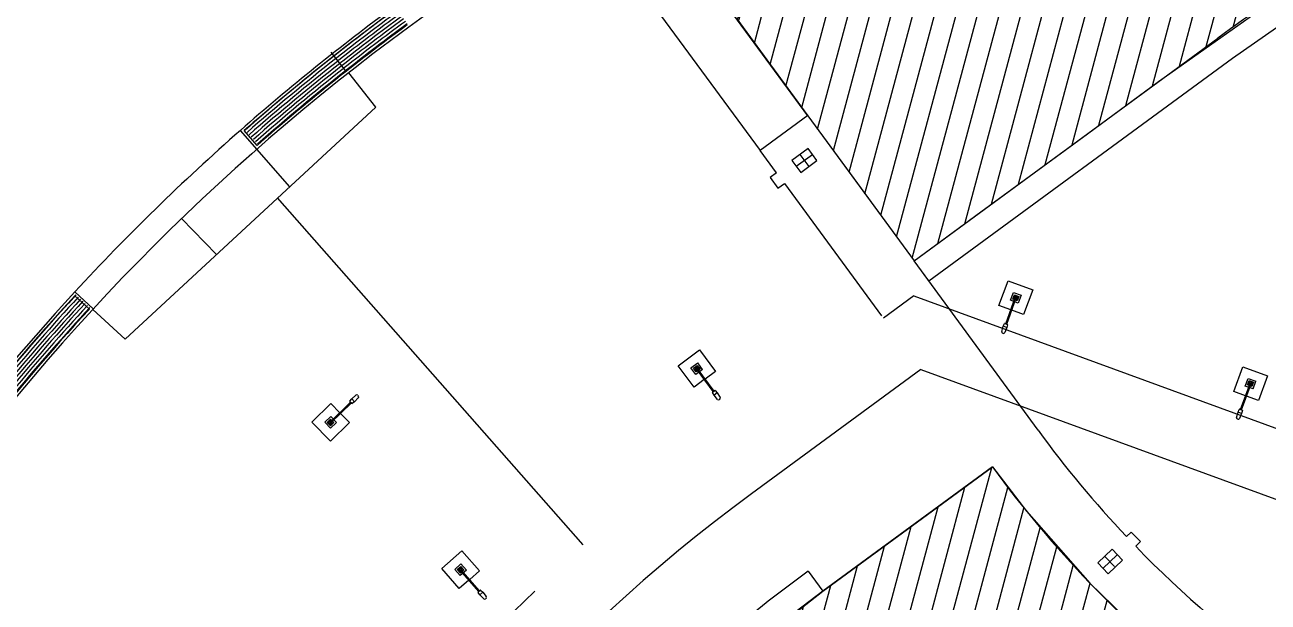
# Model space of a CAD drawing. Header units: metres. Extents: x 2872 to 3316, y -1435 to -1037.
# Drawn here: x 3236.33 to 3262.45, y -1093.46 to -1081.33 of the extents above; entities that cross this region are included whole.
import ezdxf

# ---------------------------------------------------------------- set-up
doc = ezdxf.new("R2010")
doc.units = ezdxf.units.M
doc.header["$MEASUREMENT"] = 0
doc.linetypes.add('HIDDEN', pattern=[0.375, 0.25, -0.125])
for name, color, linetype in [('ARQUITETURA', 253, 'CONTINUOUS'), ('IMPLANTAÇÃO 1', 2, 'HIDDEN'), ('IMPLANTAÇÃO2', 1, 'CONTINUOUS')]:
    doc.layers.add(name, color=color, linetype=linetype)

msp = doc.modelspace()

# ---------------------------------------------------------------- hatches: boundary and pattern name
at = {"layer": 'IMPLANTAÇÃO 1', "linetype": 'ByBlock'}
h = msp.add_hatch(dxfattribs=at)
h.set_pattern_fill('ANSI31', color=1, scale=3.5, angle=30)
h.set_pattern_definition([(75, (980.9816, -37.5073), (-0.42259255, 0.11323333), [])])
h.paths.add_polyline_path([(3270.89, -1077.298), (3269.523, -1071.148), (3267.14, -1071.776), (3264.705, -1072.63), (3262.235, -1073.736), (3260.593, -1074.619), (3258.616, -1075.856), (3256.028, -1077.728), (3254.133, -1079.118), (3252.45, -1080.353), (3251.285, -1081.208), (3252.776, -1083.239), (3253.742, -1084.557), (3255.011, -1086.287), (3256.41, -1085.261), (3258.649, -1083.618), (3260.147, -1082.52), (3261.389, -1081.608, -0.103899)])
at = {"layer": 'IMPLANTAÇÃO2'}
h = msp.add_hatch(dxfattribs=at)
h.set_pattern_fill('ANSI31', color=256, scale=3.5, angle=30)
h.set_pattern_definition([(75, (1138.7298, -37.5073), (-0.42259255, 0.11323333), [])])
h.paths.add_polyline_path([(3256.821, -1098.308), (3258.936, -1096.757), (3260.059, -1095.933), (3261.051, -1095.205, -0.065603), (3256.655, -1090.617), (3254.875, -1091.923), (3253.095, -1093.229), (3251.506, -1094.474), (3249.024, -1096.788), (3246.942, -1099.176), (3245.16, -1101.682), (3250.464, -1105.08, -0.092285)])

# ---------------------------------------------------------------- linework, layer by layer
at = {"layer": 'ARQUITETURA'}
for p, q in [((3245.266, -1075.101, 0), (3251.776, -1083.973, 0)), ((3252.776, -1083.239, 0), (3246.865, -1075.183, 0)), ((3244.398, -1081.376, 0), (3247.926, -1078.789, 0)), ((3255.011, -1086.287, 0), (3261.389, -1081.608, 0)), ((3261.7, -1082.032, 0), (3262.619, -1081.389, 0)), ((3243.09, -1082.317, 0), (3242.765, -1081.905, 0)), ((3255.321, -1086.711, 0), (3261.7, -1082.032, 0)), ((3243.705, -1083.058, 0), (3243.136, -1082.336, 0)), ((3238.439, -1087.935, 0), (3243.705, -1083.058, 0)), ((3252.78, -1083.236, 0), (3251.779, -1083.971, 0)), ((3252.776, -1083.239, 0), (3255.011, -1086.287, 0)), ((3241.212, -1083.949, 0), (3240.86, -1083.548, 0)), ((3241.212, -1083.863, 0), (3240.939, -1083.553, 0)), ((3241.898, -1084.73, 0), (3241.206, -1083.943, 0)), ((3252.784, -1083.928, 0), (3252.445, -1084.177, 0)), ((3252.97, -1084.182, 0), (3252.784, -1083.928, 0)), ((3252.117, -1084.439, 0), (3251.776, -1083.973, 0)), ((3252.445, -1084.177, 0), (3252.631, -1084.431, 0)), ((3252.873, -1084.058, 0), (3252.535, -1084.306, 0)), ((3252.611, -1084.055, 0), (3252.797, -1084.309, 0)), ((3252.631, -1084.431, 0), (3252.97, -1084.182, 0)), ((3252.117, -1084.439, 0), (3251.985, -1084.536, 0)), ((3251.985, -1084.536, 0), (3252.15, -1084.762, 0)), ((3252.15, -1084.762, 0), (3252.288, -1084.661, 0)), ((3252.288, -1084.661, 0), (3254.327, -1087.44, 0)), ((3241.635, -1084.961, 0), (3248.05, -1092.256, 0)), ((3240.356, -1086.157, 0), (3239.625, -1085.399, 0)), ((3257.614, -1089.847, 0), (3255.011, -1086.287, 0)), ((3255.321, -1086.711, 0), (3255.011, -1086.287, 0)), ((3256.793, -1087.228, 0), (3256.983, -1086.71, 0)), ((3256.983, -1086.71, 0), (3257.501, -1086.899, 0)), ((3237.382, -1086.942, 0), (3237.768, -1087.297, 0)), ((3237.385, -1087.021, 0), (3237.689, -1087.3, 0)), ((3255.002, -1087.024, 0), (3254.367, -1087.492, 0)), ((3255.002, -1087.024, 0), (3267.611, -1091.635, 0)), ((3256.936, -1087.609, 0), (3257.136, -1087.06, 0)), ((3256.955, -1087.616, 0), (3257.156, -1087.067, 0)), ((3257.036, -1087.115, 0), (3257.096, -1086.953, 0)), ((3257.085, -1087.092, 0), (3257.118, -1087.002, 0)), ((3257.12, -1087.105, 0), (3257.085, -1087.092, 0)), ((3257.096, -1086.953, 0), (3257.258, -1087.012, 0)), ((3257.102, -1087.085, 0), (3257.097, -1087.083, 0)), ((3257.102, -1087.085, 0), (3257.1, -1087.089, 0)), ((3257.101, -1087.048, 0), (3257.117, -1087.054, 0)), ((3257.102, -1087.046, 0), (3257.118, -1087.052, 0)), ((3257.102, -1087.085, 0), (3257.103, -1087.08, 0)), ((3257.106, -1087.086, 0), (3257.102, -1087.085, 0)), ((3257.118, -1087.002, 0), (3257.209, -1087.035, 0)), ((3257.126, -1087.018, 0), (3257.121, -1087.016, 0)), ((3257.124, -1087.023, 0), (3257.126, -1087.018, 0)), ((3257.126, -1087.018, 0), (3257.128, -1087.013, 0)), ((3257.126, -1087.018, 0), (3257.131, -1087.02, 0)), ((3257.152, -1087.076, 0), (3257.133, -1087.069, 0)), ((3257.156, -1087.067, 0), (3257.136, -1087.06, 0)), ((3257.146, -1087.062, 0), (3257.146, -1087.064, 0)), ((3257.146, -1087.062, 0), (3257.148, -1087.063, 0)), ((3257.146, -1087.062, 0), (3257.147, -1087.065, 0)), ((3257.148, -1087.063, 0), (3257.146, -1087.064, 0)), ((3257.146, -1087.064, 0), (3257.147, -1087.065, 0)), ((3257.148, -1087.063, 0), (3257.147, -1087.065, 0)), ((3257.163, -1087.018, 0), (3257.157, -1087.034, 0)), ((3257.164, -1087.018, 0), (3257.158, -1087.035, 0)), ((3257.209, -1087.035, 0), (3257.176, -1087.125, 0)), ((3257.176, -1087.073, 0), (3257.193, -1087.079, 0)), ((3257.176, -1087.075, 0), (3257.192, -1087.081, 0)), ((3257.187, -1087.041, 0), (3257.192, -1087.042, 0)), ((3257.194, -1087.038, 0), (3257.19, -1087.047, 0)), ((3257.192, -1087.042, 0), (3257.197, -1087.044, 0)), ((3257.258, -1087.012, 0), (3257.198, -1087.174, 0)), ((3257.501, -1086.899, 0), (3257.311, -1087.417, 0)), ((3238.439, -1087.935, 0), (3237.759, -1087.307, 0)), ((3257.042, -1087.319, 0), (3256.793, -1087.228, 0)), ((3257.198, -1087.174, 0), (3257.036, -1087.115, 0)), ((3257.311, -1087.417, 0), (3257.061, -1087.326, 0)), ((3257.176, -1087.125, 0), (3257.139, -1087.112, 0)), ((3257.168, -1087.109, 0), (3257.163, -1087.107, 0)), ((3257.168, -1087.109, 0), (3257.166, -1087.114, 0)), ((3257.17, -1087.104, 0), (3257.168, -1087.109, 0)), ((3257.168, -1087.109, 0), (3257.173, -1087.111, 0)), ((3256.884, -1087.663, 0), (3256.911, -1087.607, 0)), ((3256.919, -1087.603, 0), (3256.971, -1087.622, 0)), ((3256.85, -1087.772, 0), (3256.884, -1087.663, 0)), ((3256.88, -1087.811, 0), (3256.867, -1087.806, 0)), ((3256.959, -1087.691, 0), (3256.884, -1087.663, 0)), ((3256.959, -1087.691, 0), (3256.915, -1087.796, 0)), ((3256.975, -1087.631, 0), (3256.959, -1087.691, 0)), ((3250.055, -1088.493, 0), (3250.504, -1088.159, 0)), ((3250.504, -1088.159, 0), (3250.838, -1088.609, 0)), ((3250.389, -1088.943, 0), (3250.055, -1088.493, 0)), ((3250.324, -1088.533, 0), (3250.465, -1088.429, 0)), ((3250.428, -1088.673, 0), (3250.324, -1088.533, 0)), ((3250.378, -1088.541, 0), (3250.457, -1088.483, 0)), ((3250.436, -1088.62, 0), (3250.378, -1088.541, 0)), ((3250.396, -1088.544, 0), (3250.392, -1088.547, 0)), ((3250.399, -1088.548, 0), (3250.393, -1088.539, 0)), ((3250.396, -1088.544, 0), (3250.401, -1088.541, 0)), ((3250.407, -1088.58, 0), (3250.421, -1088.569, 0)), ((3250.408, -1088.581, 0), (3250.422, -1088.571, 0)), ((3250.417, -1088.512, 0), (3250.427, -1088.526, 0)), ((3250.418, -1088.511, 0), (3250.428, -1088.525, 0)), ((3250.569, -1088.569, 0), (3250.428, -1088.673, 0)), ((3250.439, -1088.601, 0), (3250.435, -1088.604, 0)), ((3250.467, -1088.597, 0), (3250.436, -1088.62, 0)), ((3250.439, -1088.601, 0), (3250.436, -1088.597, 0)), ((3250.454, -1088.545, 0), (3250.437, -1088.558, 0)), ((3250.791, -1089.034, 0), (3250.437, -1088.558, 0)), ((3250.443, -1088.598, 0), (3250.439, -1088.601, 0)), ((3250.439, -1088.601, 0), (3250.442, -1088.605, 0)), ((3250.46, -1088.554, 0), (3250.444, -1088.566, 0)), ((3250.445, -1088.551, 0), (3250.447, -1088.55, 0)), ((3250.445, -1088.551, 0), (3250.446, -1088.552, 0)), ((3250.445, -1088.551, 0), (3250.448, -1088.551, 0)), ((3250.447, -1088.55, 0), (3250.446, -1088.552, 0)), ((3250.446, -1088.552, 0), (3250.448, -1088.551, 0)), ((3250.447, -1088.55, 0), (3250.448, -1088.551, 0)), ((3250.45, -1088.504, 0), (3250.454, -1088.501, 0)), ((3250.451, -1088.497, 0), (3250.457, -1088.505, 0)), ((3250.454, -1088.501, 0), (3250.458, -1088.498, 0)), ((3250.808, -1089.022, 0), (3250.454, -1088.545, 0)), ((3250.457, -1088.483, 0), (3250.515, -1088.561, 0)), ((3250.569, -1088.569, 0), (3250.465, -1088.429, 0)), ((3250.471, -1088.532, 0), (3250.485, -1088.521, 0)), ((3250.472, -1088.533, 0), (3250.486, -1088.523, 0)), ((3250.515, -1088.561, 0), (3250.483, -1088.585, 0)), ((3250.497, -1088.558, 0), (3250.492, -1088.562, 0)), ((3250.494, -1088.554, 0), (3250.5, -1088.563, 0)), ((3250.497, -1088.558, 0), (3250.501, -1088.555, 0)), ((3250.838, -1088.609, 0), (3250.621, -1088.77, 0)), ((3255.153, -1088.571, 0), (3251.593, -1091.183, 0)), ((3255.153, -1088.571, 0), (3266.24, -1092.624, 0)), ((3261.724, -1089.031, 0), (3261.913, -1088.512, 0)), ((3261.913, -1088.512, 0), (3262.432, -1088.702, 0)), ((3250.604, -1088.783, 0), (3250.389, -1088.943, 0)), ((3261.866, -1089.412, 0), (3262.067, -1088.863, 0)), ((3261.886, -1089.419, 0), (3262.087, -1088.87, 0)), ((3261.967, -1088.918, 0), (3262.026, -1088.756, 0)), ((3262.129, -1088.977, 0), (3261.967, -1088.918, 0)), ((3262.016, -1088.895, 0), (3262.049, -1088.804, 0)), ((3262.05, -1088.908, 0), (3262.016, -1088.895, 0)), ((3262.026, -1088.756, 0), (3262.188, -1088.815, 0)), ((3262.037, -1088.889, 0), (3262.027, -1088.886, 0)), ((3262.034, -1088.883, 0), (3262.03, -1088.892, 0)), ((3262.032, -1088.851, 0), (3262.048, -1088.857, 0)), ((3262.033, -1088.849, 0), (3262.049, -1088.855, 0)), ((3262.049, -1088.804, 0), (3262.14, -1088.838, 0)), ((3262.057, -1088.821, 0), (3262.052, -1088.819, 0)), ((3262.055, -1088.826, 0), (3262.057, -1088.821, 0)), ((3262.057, -1088.821, 0), (3262.058, -1088.816, 0)), ((3262.057, -1088.821, 0), (3262.061, -1088.823, 0)), ((3262.083, -1088.879, 0), (3262.064, -1088.872, 0)), ((3262.087, -1088.87, 0), (3262.067, -1088.863, 0)), ((3262.106, -1088.928, 0), (3262.07, -1088.915, 0)), ((3262.077, -1088.865, 0), (3262.077, -1088.867, 0)), ((3262.077, -1088.865, 0), (3262.078, -1088.867, 0)), ((3262.077, -1088.865, 0), (3262.079, -1088.866, 0)), ((3262.079, -1088.866, 0), (3262.077, -1088.867, 0)), ((3262.077, -1088.867, 0), (3262.078, -1088.867, 0)), ((3262.079, -1088.866, 0), (3262.078, -1088.867, 0)), ((3262.093, -1088.821, 0), (3262.087, -1088.837, 0)), ((3262.095, -1088.821, 0), (3262.089, -1088.838, 0)), ((3262.099, -1088.912, 0), (3262.094, -1088.91, 0)), ((3262.1, -1088.907, 0), (3262.097, -1088.917, 0)), ((3262.099, -1088.912, 0), (3262.104, -1088.914, 0)), ((3262.14, -1088.838, 0), (3262.106, -1088.928, 0)), ((3262.106, -1088.878, 0), (3262.123, -1088.884, 0)), ((3262.107, -1088.876, 0), (3262.123, -1088.882, 0)), ((3262.118, -1088.844, 0), (3262.123, -1088.845, 0)), ((3262.123, -1088.845, 0), (3262.121, -1088.85, 0)), ((3262.123, -1088.845, 0), (3262.125, -1088.841, 0)), ((3262.123, -1088.845, 0), (3262.128, -1088.847, 0)), ((3262.129, -1088.977, 0), (3262.188, -1088.815, 0)), ((3262.432, -1088.702, 0), (3262.242, -1089.22, 0)), ((3243.16, -1089.236, 0), (3243.202, -1089.188, 0)), ((3243.202, -1089.188, 0), (3243.287, -1089.111, 0)), ((3243.202, -1089.188, 0), (3243.258, -1089.246, 0)), ((3243.337, -1089.162, 0), (3243.258, -1089.246, 0)), ((3243.326, -1089.112, 0), (3243.337, -1089.123, 0)), ((3250.809, -1089.108, 0), (3250.776, -1089.054, 0)), ((3250.777, -1089.045, 0), (3250.822, -1089.011, 0)), ((3250.874, -1089.06, 0), (3250.809, -1089.108, 0)), ((3250.882, -1089.198, 0), (3250.809, -1089.108, 0)), ((3250.832, -1089.013, 0), (3250.874, -1089.06, 0)), ((3250.874, -1089.06, 0), (3250.938, -1089.156, 0)), ((3261.972, -1089.122, 0), (3261.724, -1089.031, 0)), ((3262.242, -1089.22, 0), (3261.992, -1089.129, 0)), ((3242.359, -1089.676, 0), (3242.759, -1089.285, 0)), ((3243.172, -1089.259, 0), (3242.749, -1089.674, 0)), ((3242.759, -1089.285, 0), (3242.949, -1089.478, 0)), ((3243.187, -1089.274, 0), (3242.763, -1089.689, 0)), ((3243.199, -1089.286, 0), (3243.16, -1089.246, 0)), ((3243.258, -1089.246, 0), (3243.209, -1089.286, 0)), ((3250.932, -1089.194, 0), (3250.92, -1089.203, 0)), ((3261.815, -1089.466, 0), (3261.841, -1089.41, 0)), ((3261.85, -1089.406, 0), (3261.902, -1089.425, 0)), ((3261.906, -1089.434, 0), (3261.89, -1089.494, 0)), ((3242.751, -1090.077, 0), (3242.359, -1089.676, 0)), ((3242.757, -1089.557, 0), (3242.632, -1089.679, 0)), ((3242.754, -1089.804, 0), (3242.632, -1089.679, 0)), ((3242.686, -1089.68, 0), (3242.756, -1089.611, 0)), ((3242.755, -1089.75, 0), (3242.686, -1089.68, 0)), ((3242.705, -1089.68, 0), (3242.701, -1089.676, 0)), ((3242.705, -1089.68, 0), (3242.701, -1089.684, 0)), ((3242.705, -1089.68, 0), (3242.708, -1089.676, 0)), ((3242.708, -1089.684, 0), (3242.705, -1089.68, 0)), ((3242.733, -1089.659, 0), (3242.72, -1089.646, 0)), ((3242.72, -1089.714, 0), (3242.732, -1089.702, 0)), ((3242.721, -1089.715, 0), (3242.733, -1089.703, 0)), ((3242.734, -1089.657, 0), (3242.722, -1089.645, 0)), ((3242.749, -1089.674, 0), (3242.763, -1089.689, 0)), ((3243.151, -1089.685, 0), (3242.751, -1090.077, 0)), ((3242.752, -1089.626, 0), (3242.76, -1089.634, 0)), ((3242.752, -1089.633, 0), (3242.76, -1089.626, 0)), ((3242.754, -1089.681, 0), (3242.755, -1089.679, 0)), ((3242.755, -1089.682, 0), (3242.754, -1089.681, 0)), ((3242.754, -1089.681, 0), (3242.756, -1089.681, 0)), ((3242.879, -1089.682, 0), (3242.754, -1089.804, 0)), ((3242.755, -1089.682, 0), (3242.755, -1089.679, 0)), ((3242.756, -1089.681, 0), (3242.755, -1089.679, 0)), ((3242.755, -1089.682, 0), (3242.756, -1089.681, 0)), ((3242.825, -1089.681, 0), (3242.755, -1089.75, 0)), ((3242.756, -1089.611, 0), (3242.784, -1089.639, 0)), ((3242.756, -1089.666, 0), (3242.771, -1089.681, 0)), ((3242.757, -1089.557, 0), (3242.879, -1089.682, 0)), ((3242.789, -1089.716, 0), (3242.777, -1089.704, 0)), ((3242.79, -1089.715, 0), (3242.778, -1089.702, 0)), ((3242.798, -1089.654, 0), (3242.825, -1089.681, 0)), ((3242.81, -1089.677, 0), (3242.802, -1089.685, 0)), ((3242.802, -1089.677, 0), (3242.81, -1089.685, 0)), ((3242.963, -1089.493, 0), (3243.151, -1089.685, 0)), ((3261.781, -1089.575, 0), (3261.815, -1089.466, 0)), ((3261.811, -1089.614, 0), (3261.797, -1089.609, 0)), ((3261.89, -1089.494, 0), (3261.815, -1089.466, 0)), ((3261.89, -1089.494, 0), (3261.846, -1089.599, 0)), ((3242.755, -1089.731, 0), (3242.751, -1089.727, 0)), ((3242.759, -1089.728, 0), (3242.751, -1089.735, 0)), ((3242.755, -1089.731, 0), (3242.758, -1089.735, 0)), ((3256.654, -1090.617, 0), (3253.094, -1093.229, 0)), ((3259.472, -1092.081, 0), (3259.573, -1091.984, 0)), ((3259.573, -1091.984, 0), (3259.766, -1092.186, 0)), ((3259.766, -1092.186, 0), (3259.666, -1092.284, 0)), ((3245.089, -1092.75, 0), (3245.51, -1092.381, 0)), ((3245.51, -1092.381, 0), (3245.879, -1092.802, 0)), ((3259.17, -1092.344, 0), (3258.867, -1092.634, 0)), ((3258.973, -1092.751, 0), (3259.276, -1092.461, 0)), ((3259.027, -1092.505, 0), (3259.221, -1092.707, 0)), ((3259.084, -1092.862, 0), (3259.388, -1092.572, 0)), ((3259.388, -1092.572, 0), (3259.17, -1092.344, 0)), ((3245.458, -1093.171, 0), (3245.089, -1092.75, 0)), ((3245.361, -1092.768, 0), (3245.493, -1092.653, 0)), ((3245.476, -1092.9, 0), (3245.361, -1092.768, 0)), ((3245.415, -1092.772, 0), (3245.489, -1092.707, 0)), ((3245.48, -1092.845, 0), (3245.415, -1092.772, 0)), ((3245.437, -1092.777, 0), (3245.43, -1092.769, 0)), ((3245.434, -1092.773, 0), (3245.43, -1092.776, 0)), ((3245.434, -1092.773, 0), (3245.438, -1092.769, 0)), ((3245.447, -1092.808, 0), (3245.46, -1092.796, 0)), ((3245.448, -1092.809, 0), (3245.461, -1092.798, 0)), ((3245.451, -1092.74, 0), (3245.463, -1092.753, 0)), ((3245.453, -1092.739, 0), (3245.464, -1092.752, 0)), ((3245.492, -1092.77, 0), (3245.476, -1092.784, 0)), ((3245.608, -1092.784, 0), (3245.476, -1092.9, 0)), ((3245.867, -1093.23, 0), (3245.476, -1092.784, 0)), ((3245.481, -1092.827, 0), (3245.477, -1092.83, 0)), ((3245.481, -1092.827, 0), (3245.478, -1092.823, 0)), ((3245.508, -1092.821, 0), (3245.48, -1092.845, 0)), ((3245.485, -1092.823, 0), (3245.481, -1092.827, 0)), ((3245.481, -1092.827, 0), (3245.485, -1092.831, 0)), ((3245.483, -1092.776, 0), (3245.484, -1092.775, 0)), ((3245.483, -1092.776, 0), (3245.484, -1092.777, 0)), ((3245.483, -1092.776, 0), (3245.486, -1092.776, 0)), ((3245.499, -1092.778, 0), (3245.483, -1092.792, 0)), ((3245.484, -1092.722, 0), (3245.491, -1092.73, 0)), ((3245.484, -1092.729, 0), (3245.488, -1092.726, 0)), ((3245.484, -1092.775, 0), (3245.486, -1092.776, 0)), ((3245.484, -1092.775, 0), (3245.484, -1092.777, 0)), ((3245.484, -1092.777, 0), (3245.486, -1092.776, 0)), ((3245.488, -1092.726, 0), (3245.492, -1092.722, 0)), ((3245.489, -1092.707, 0), (3245.554, -1092.781, 0)), ((3245.883, -1093.216, 0), (3245.492, -1092.77, 0)), ((3245.608, -1092.784, 0), (3245.493, -1092.653, 0)), ((3245.507, -1092.755, 0), (3245.521, -1092.743, 0)), ((3245.509, -1092.756, 0), (3245.522, -1092.745, 0)), ((3245.554, -1092.781, 0), (3245.524, -1092.807, 0)), ((3245.539, -1092.776, 0), (3245.531, -1092.783, 0)), ((3245.532, -1092.776, 0), (3245.538, -1092.783, 0)), ((3245.879, -1092.802, 0), (3245.676, -1092.98, 0)), ((3252.783, -1092.806, 0), (3253.094, -1093.229, 0)), ((3258.867, -1092.634, 0), (3259.084, -1092.862, 0)), ((3245.66, -1092.994, 0), (3245.458, -1093.171, 0)), ((3245.89, -1093.302, 0), (3245.853, -1093.251, 0)), ((3245.854, -1093.241, 0), (3245.896, -1093.205, 0)), ((3245.951, -1093.249, 0), (3245.89, -1093.302, 0)), ((3245.97, -1093.386, 0), (3245.89, -1093.302, 0)), ((3245.906, -1093.205, 0), (3245.951, -1093.249, 0)), ((3245.951, -1093.249, 0), (3246.023, -1093.339, 0)), ((3246.02, -1093.378, 0), (3246.009, -1093.387, 0))]:
    msp.add_line(p, q, dxfattribs=at)
for centre, radius in [((3257.102, -1087.085, 0), 0.00345), ((3257.126, -1087.018, 0), 0.00345), ((3257.192, -1087.042, 0), 0.00345), ((3257.168, -1087.109, 0), 0.00345), ((3250.396, -1088.544, 0), 0.0035), ((3250.439, -1088.601, 0), 0.0035), ((3250.454, -1088.501, 0), 0.0035), ((3250.497, -1088.558, 0), 0.0035), ((3262.032, -1088.887, 0), 0.00345), ((3262.057, -1088.821, 0), 0.00345), ((3262.099, -1088.912, 0), 0.00345), ((3262.123, -1088.845, 0), 0.00345), ((3242.705, -1089.68, 0), 0.0035), ((3242.756, -1089.63, 0), 0.0035), ((3242.806, -1089.681, 0), 0.0035), ((3242.755, -1089.731, 0), 0.0035), ((3245.434, -1092.773, 0), 0.0035), ((3245.481, -1092.827, 0), 0.0035), ((3245.488, -1092.726, 0), 0.0035), ((3245.535, -1092.78, 0), 0.0035)]:
    msp.add_circle(centre, radius, dxfattribs=at)
for centre, radius, start, end in [((3271.83, -1118.768, 0), 53.2, 126.2654, 163.3275), ((3276.399, -1102.068, 0), 25.375, 78.8118, 126.2654), ((3276.399, -1102.068, 0), 25.375, 78.8118, 126.2654), ((3271.83, -1118.768, 0), 46.9, 126.2654, 131.3261), ((3271.83, -1118.768, 0), 46.844, 126.2654, 131.2576), ((3271.834, -1118.756, 0), 46.834, 126.2654, 131.2417), ((3271.834, -1118.756, 0), 46.769, 126.2654, 128.2516), ((3271.83, -1118.768, 0), 46.431, 126.2654, 131.2575), ((3271.834, -1118.756, 0), 46.703, 126.2654, 128.2516), ((3271.834, -1118.756, 0), 46.637, 126.2654, 128.2516), ((3271.834, -1118.756, 0), 46.572, 126.2654, 128.2515), ((3271.834, -1118.756, 0), 46.506, 126.2654, 128.2515), ((3271.834, -1118.756, 0), 46.441, 126.2654, 128.2515), ((3271.83, -1118.768, 0), 46.375, 126.2654, 163.3275), ((3271.834, -1118.756, 0), 46.769, 128.2859, 131.2416), ((3271.834, -1118.756, 0), 46.703, 128.2859, 131.2416), ((3271.834, -1118.756, 0), 46.637, 128.286, 131.2415), ((3271.834, -1118.756, 0), 46.572, 128.286, 131.2415), ((3271.834, -1118.756, 0), 46.506, 128.286, 131.2415), ((3271.834, -1118.756, 0), 46.441, 128.286, 131.2414), ((3271.83, -1118.768, 0), 46.9, 131.3261, 137.2658), ((3271.84, -1118.774, 0), 46.911, 137.2682, 149.2514), ((3271.83, -1118.768, 0), 46.844, 137.3343, 146.4391), ((3271.834, -1118.756, 0), 46.834, 137.316, 146.421), ((3271.834, -1118.756, 0), 46.769, 137.316, 140.2717), ((3271.834, -1118.756, 0), 46.703, 137.3161, 140.2717), ((3257.147, -1087.063, 0), 0.031, 267.7065, 228.7465), ((3257.147, -1087.064, 0), 0.0279, 269.7617, 226.2596), ((3271.83, -1118.768, 0), 46.431, 137.3335, 146.4391), ((3271.834, -1118.756, 0), 46.637, 137.3161, 140.2717), ((3271.834, -1118.756, 0), 46.572, 137.3162, 140.2717), ((3271.834, -1118.756, 0), 46.506, 137.3162, 140.2716), ((3271.834, -1118.756, 0), 46.441, 137.3162, 140.2716), ((3256.917, -1087.609, 0), 0.0069, 69.915, 159.915), ((3256.969, -1087.628, 0), 0.0069, 339.915, 69.915), ((3256.876, -1087.78, 0), 0.0276, 162.3277, 249.915), ((3256.89, -1087.785, 0), 0.0276, 249.915, 337.5022), ((3250.446, -1088.551, 0), 0.0315, 324.3926, 285.4326), ((3250.446, -1088.551, 0), 0.0284, 326.4478, 282.9457), ((3262.078, -1088.866, 0), 0.031, 267.7065, 228.7465), ((3262.078, -1088.866, 0), 0.0279, 269.7617, 226.2596), ((3243.306, -1089.132, 0), 0.028, 44.3958, 131.9831), ((3243.317, -1089.143, 0), 0.028, 316.8085, 44.3958), ((3250.781, -1089.05, 0), 0.007, 126.601, 216.601), ((3250.826, -1089.017, 0), 0.007, 36.601, 126.601), ((3250.915, -1089.171, 0), 0.028, 306.601, 34.1883), ((3243.165, -1089.241, 0), 0.007, 134.3958, 224.3958), ((3243.204, -1089.281, 0), 0.007, 224.3958, 314.3958), ((3250.903, -1089.18, 0), 0.028, 219.0138, 306.601), ((3261.848, -1089.412, 0), 0.0069, 69.915, 159.915), ((3261.9, -1089.431, 0), 0.0069, 339.915, 69.915), ((3242.755, -1089.681, 0), 0.0315, 62.1874, 23.2273), ((3242.755, -1089.68, 0), 0.0284, 64.2426, 20.7404), ((3261.807, -1089.583, 0), 0.0276, 162.3277, 249.915), ((3261.821, -1089.588, 0), 0.0276, 249.915, 337.5022), ((3276.298, -1076.201, 0), 23.137, 216.1435, 223.3414), ((3276.263, -1076.231, 0), 24.32, 216.2654, 231.2791), ((3271.83, -1118.768, 0), 34.213, 126.2654, 177.6107), ((3276.263, -1076.231, 0), 23.09, 224.0444, 245.2034), ((3245.484, -1092.776, 0), 0.0315, 329.005, 290.045), ((3245.484, -1092.776, 0), 0.0284, 331.0602, 287.5581), ((3271.83, -1118.768, 0), 32.2, 126.2654, 138.2013), ((3271.83, -1118.768, 0), 31.675, 126.2654, 168.4462), ((3270.687, -1117.917, 0), 34.188, 133.7579, 149.8872), ((3245.858, -1093.247, 0), 0.007, 131.2134, 221.2134), ((3245.9, -1093.21, 0), 0.007, 41.2134, 131.2134), ((3246.001, -1093.357, 0), 0.028, 311.2134, 38.8007), ((3245.99, -1093.366, 0), 0.028, 223.6262, 311.2134)]:
    msp.add_arc(centre, radius, start, end, dxfattribs=at)
at = {"layer": 'IMPLANTAÇÃO 1', "color": 1, "linetype": 'ByBlock', "elevation": 0}
msp.add_lwpolyline([(3270.89, -1077.298), (3269.523, -1071.148), (3267.14, -1071.776), (3264.705, -1072.63), (3262.235, -1073.736), (3260.593, -1074.619), (3258.616, -1075.856), (3256.028, -1077.728), (3254.133, -1079.118), (3252.45, -1080.353), (3251.285, -1081.208), (3252.776, -1083.239), (3253.742, -1084.557), (3255.011, -1086.287), (3256.41, -1085.261), (3258.649, -1083.618), (3260.147, -1082.52), (3262.762, -1080.668), (3265.031, -1079.382), (3267.84, -1078.18), (3270.041, -1077.502), (3270.89, -1077.298)], dxfattribs=at)
at = {"layer": 'IMPLANTAÇÃO2', "color": 1, "elevation": 0}
msp.add_lwpolyline([(3250.464, -1105.08), (3245.16, -1101.682), (3246.942, -1099.176), (3249.024, -1096.788), (3251.506, -1094.474), (3253.095, -1093.229), (3254.875, -1091.923), (3256.655, -1090.617), (3257.372, -1091.546), (3258.703, -1093.055), (3259.912, -1094.232), (3261.051, -1095.205), (3260.059, -1095.933), (3258.936, -1096.757), (3256.821, -1098.308), (3254.263, -1100.458), (3252.93, -1101.837), (3251.786, -1103.209), (3250.464, -1105.08)], dxfattribs=at)

doc.saveas('drawing.dxf')
